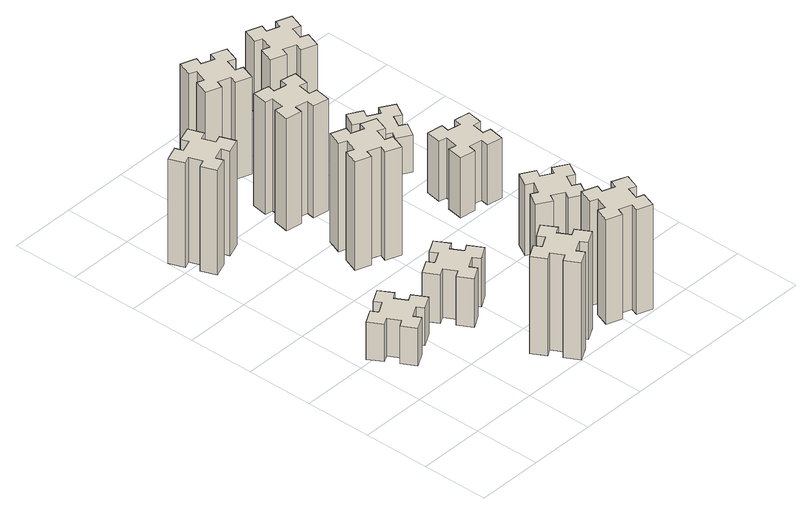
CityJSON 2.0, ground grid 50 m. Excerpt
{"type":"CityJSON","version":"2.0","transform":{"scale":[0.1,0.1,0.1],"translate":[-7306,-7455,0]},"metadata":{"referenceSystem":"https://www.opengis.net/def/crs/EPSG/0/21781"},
"CityObjects":{
"building1":{"type":"Building","attributes":{"class":"1000","function":"1000","usage":"1000","yearOfConstruction":2016,"roofType":"1000","measuredHeight":30,"storeysAboveGround":30,"storeysBelowGround":0},"geometry":[{"type":"Solid","lod":"1","boundaries":[[[[0,1,2,3,4,5,6,7,8,9,10,11,12,13,14,15,16,17,18,19]],[[17,16,20,21]],[[16,15,22,20]],[[15,14,23,22]],[[14,13,24,23]],[[13,12,25,24]],[[12,11,26,25]],[[11,10,27,26]],[[10,9,28,27]],[[9,8,29,28]],[[8,7,30,29]],[[7,6,31,30]],[[6,5,32,31]],[[5,4,33,32]],[[4,3,34,33]],[[3,2,35,34]],[[2,1,36,35]],[[1,0,37,36]],[[0,19,38,37]],[[19,18,39,38]],[[18,17,21,39]],[[24,25,26,27,28,29,30,31,32,33,34,35,36,37,38,39,21,20,22,23]]]]}]},
"building2":{"type":"Building","attributes":{"class":"1000","function":"1000","usage":"1000","yearOfConstruction":2016,"roofType":"1000","measuredHeight":84,"storeysAboveGround":30,"storeysBelowGround":0},"geometry":[{"type":"Solid","lod":"1","boundaries":[[[[40,41,42,43,44,45,46,47,48,49,50,51,52,53,54,55,56,57,58,59]],[[57,56,60,61]],[[56,55,62,60]],[[55,54,63,62]],[[54,53,64,63]],[[53,52,65,64]],[[52,51,66,65]],[[51,50,67,66]],[[50,49,68,67]],[[49,48,69,68]],[[48,47,70,69]],[[47,46,71,70]],[[46,45,72,71]],[[45,44,73,72]],[[44,43,74,73]],[[43,42,75,74]],[[42,41,76,75]],[[41,40,77,76]],[[40,59,78,77]],[[59,58,79,78]],[[58,57,61,79]],[[64,65,66,67,68,69,70,71,72,73,74,75,76,77,78,79,61,60,62,63]]]]}]},
"building3":{"type":"Building","attributes":{"class":"1000","function":"1000","usage":"1000","yearOfConstruction":2016,"roofType":"1000","measuredHeight":78,"storeysAboveGround":30,"storeysBelowGround":0},"geometry":[{"type":"Solid","lod":"1","boundaries":[[[[80,81,82,83,84,85,86,87,88,89,90,91,92,93,94,95,96,97,98,99]],[[97,96,100,101]],[[96,95,102,100]],[[95,94,103,102]],[[94,93,104,103]],[[93,92,105,104]],[[92,91,106,105]],[[91,90,107,106]],[[90,89,108,107]],[[89,88,109,108]],[[88,87,110,109]],[[87,86,111,110]],[[86,85,112,111]],[[85,84,113,112]],[[84,83,114,113]],[[83,82,115,114]],[[82,81,116,115]],[[81,80,117,116]],[[80,99,118,117]],[[99,98,119,118]],[[98,97,101,119]],[[104,105,106,107,108,109,110,111,112,113,114,115,116,117,118,119,101,100,102,103]]]]}]},
"building4":{"type":"Building","attributes":{"class":"1000","function":"1000","usage":"1000","yearOfConstruction":2016,"roofType":"1000","measuredHeight":39,"storeysAboveGround":30,"storeysBelowGround":0},"geometry":[{"type":"Solid","lod":"1","boundaries":[[[[120,121,122,123,124,125,126,127,128,129,130,131,132,133,134,135,136,137,138,139]],[[137,136,140,141]],[[136,135,142,140]],[[135,134,143,142]],[[134,133,144,143]],[[133,132,145,144]],[[132,131,146,145]],[[131,130,147,146]],[[130,129,148,147]],[[129,128,149,148]],[[128,127,150,149]],[[127,126,151,150]],[[126,125,152,151]],[[125,124,153,152]],[[124,123,154,153]],[[123,122,155,154]],[[122,121,156,155]],[[121,120,157,156]],[[120,139,158,157]],[[139,138,159,158]],[[138,137,141,159]],[[144,145,146,147,148,149,150,151,152,153,154,155,156,157,158,159,141,140,142,143]]]]}]},
"building5":{"type":"Building","attributes":{"class":"1000","function":"1000","usage":"1000","yearOfConstruction":2016,"roofType":"1000","measuredHeight":87,"storeysAboveGround":30,"storeysBelowGround":0},"geometry":[{"type":"Solid","lod":"1","boundaries":[[[[160,161,162,163,164,165,166,167,168,169,170,171,172,173,174,175,176,177,178,179]],[[177,176,180,181]],[[176,175,182,180]],[[175,174,183,182]],[[174,173,184,183]],[[173,172,185,184]],[[172,171,186,185]],[[171,170,187,186]],[[170,169,188,187]],[[169,168,189,188]],[[168,167,190,189]],[[167,166,191,190]],[[166,165,192,191]],[[165,164,193,192]],[[164,163,194,193]],[[163,162,195,194]],[[162,161,196,195]],[[161,160,197,196]],[[160,179,198,197]],[[179,178,199,198]],[[178,177,181,199]],[[184,185,186,187,188,189,190,191,192,193,194,195,196,197,198,199,181,180,182,183]]]]}]},
"building6":{"type":"Building","attributes":{"class":"1000","function":"1000","usage":"1000","yearOfConstruction":2016,"roofType":"1000","measuredHeight":84,"storeysAboveGround":30,"storeysBelowGround":0},"geometry":[{"type":"Solid","lod":"1","boundaries":[[[[200,201,202,203,204,205,206,207,208,209,210,211,212,213,214,215,216,217,218,219]],[[217,216,220,221]],[[216,215,222,220]],[[215,214,223,222]],[[214,213,224,223]],[[213,212,225,224]],[[212,211,226,225]],[[211,210,227,226]],[[210,209,228,227]],[[209,208,229,228]],[[208,207,230,229]],[[207,206,231,230]],[[206,205,232,231]],[[205,204,233,232]],[[204,203,234,233]],[[203,202,235,234]],[[202,201,236,235]],[[201,200,237,236]],[[200,219,238,237]],[[219,218,239,238]],[[218,217,221,239]],[[224,225,226,227,228,229,230,231,232,233,234,235,236,237,238,239,221,220,222,223]]]]}]},
"building7":{"type":"Building","attributes":{"class":"1000","function":"1000","usage":"1000","yearOfConstruction":2016,"roofType":"1000","measuredHeight":90,"storeysAboveGround":30,"storeysBelowGround":0},"geometry":[{"type":"Solid","lod":"1","boundaries":[[[[240,241,242,243,244,245,246,247,248,249,250,251,252,253,254,255,256,257,258,259]],[[257,256,260,261]],[[256,255,262,260]],[[255,254,263,262]],[[254,253,264,263]],[[253,252,265,264]],[[252,251,266,265]],[[251,250,267,266]],[[250,249,268,267]],[[249,248,269,268]],[[248,247,270,269]],[[247,246,271,270]],[[246,245,272,271]],[[245,244,273,272]],[[244,243,274,273]],[[243,242,275,274]],[[242,241,276,275]],[[241,240,277,276]],[[240,259,278,277]],[[259,258,279,278]],[[258,257,261,279]],[[264,265,266,267,268,269,270,271,272,273,274,275,276,277,278,279,261,260,262,263]]]]}]},
"building8":{"type":"Building","attributes":{"class":"1000","function":"1000","usage":"1000","yearOfConstruction":2016,"roofType":"1000","measuredHeight":78,"storeysAboveGround":30,"storeysBelowGround":0},"geometry":[{"type":"Solid","lod":"1","boundaries":[[[[280,281,282,283,284,285,286,287,288,289,290,291,292,293,294,295,296,297,298,299]],[[297,296,300,301]],[[296,295,302,300]],[[295,294,303,302]],[[294,293,304,303]],[[293,292,305,304]],[[292,291,306,305]],[[291,290,307,306]],[[290,289,308,307]],[[289,288,309,308]],[[288,287,310,309]],[[287,286,311,310]],[[286,285,312,311]],[[285,284,313,312]],[[284,283,314,313]],[[283,282,315,314]],[[282,281,316,315]],[[281,280,317,316]],[[280,299,318,317]],[[299,298,319,318]],[[298,297,301,319]],[[304,305,306,307,308,309,310,311,312,313,314,315,316,317,318,319,301,300,302,303]]]]}]},
"building9":{"type":"Building","attributes":{"class":"1000","function":"1000","usage":"1000","yearOfConstruction":2016,"roofType":"1000","measuredHeight":57,"storeysAboveGround":30,"storeysBelowGround":0},"geometry":[{"type":"Solid","lod":"1","boundaries":[[[[320,321,322,323,324,325,326,327,328,329,330,331,332,333,334,335,336,337,338,339]],[[337,336,340,341]],[[336,335,342,340]],[[335,334,343,342]],[[334,333,344,343]],[[333,332,345,344]],[[332,331,346,345]],[[331,330,347,346]],[[330,329,348,347]],[[329,328,349,348]],[[328,327,350,349]],[[327,326,351,350]],[[326,325,352,351]],[[325,324,353,352]],[[324,323,354,353]],[[323,322,355,354]],[[322,321,356,355]],[[321,320,357,356]],[[320,339,358,357]],[[339,338,359,358]],[[338,337,341,359]],[[344,345,346,347,348,349,350,351,352,353,354,355,356,357,358,359,341,340,342,343]]]]}]},
"building10":{"type":"Building","attributes":{"class":"1000","function":"1000","usage":"1000","yearOfConstruction":2016,"roofType":"1000","measuredHeight":48,"storeysAboveGround":30,"storeysBelowGround":0},"geometry":[{"type":"Solid","lod":"1","boundaries":[[[[360,361,362,363,364,365,366,367,368,369,370,371,372,373,374,375,376,377,378,379]],[[377,376,380,381]],[[376,375,382,380]],[[375,374,383,382]],[[374,373,384,383]],[[373,372,385,384]],[[372,371,386,385]],[[371,370,387,386]],[[370,369,388,387]],[[369,368,389,388]],[[368,367,390,389]],[[367,366,391,390]],[[366,365,392,391]],[[365,364,393,392]],[[364,363,394,393]],[[363,362,395,394]],[[362,361,396,395]],[[361,360,397,396]],[[360,379,398,397]],[[379,378,399,398]],[[378,377,381,399]],[[384,385,386,387,388,389,390,391,392,393,394,395,396,397,398,399,381,380,382,383]]]]}]},
"building11":{"type":"Building","attributes":{"class":"1000","function":"1000","usage":"1000","yearOfConstruction":2016,"roofType":"1000","measuredHeight":30,"storeysAboveGround":30,"storeysBelowGround":0},"geometry":[{"type":"Solid","lod":"1","boundaries":[[[[400,401,402,403,404,405,406,407,408,409,410,411,412,413,414,415,416,417,418,419]],[[417,416,420,421]],[[416,415,422,420]],[[415,414,423,422]],[[414,413,424,423]],[[413,412,425,424]],[[412,411,426,425]],[[411,410,427,426]],[[410,409,428,427]],[[409,408,429,428]],[[408,407,430,429]],[[407,406,431,430]],[[406,405,432,431]],[[405,404,433,432]],[[404,403,434,433]],[[403,402,435,434]],[[402,401,436,435]],[[401,400,437,436]],[[400,419,438,437]],[[419,418,439,438]],[[418,417,421,439]],[[424,425,426,427,428,429,430,431,432,433,434,435,436,437,438,439,421,420,422,423]]]]}]},
"building12":{"type":"Building","attributes":{"class":"1000","function":"1000","usage":"1000","yearOfConstruction":2016,"roofType":"1000","measuredHeight":57,"storeysAboveGround":30,"storeysBelowGround":0},"geometry":[{"type":"Solid","lod":"1","boundaries":[[[[440,441,442,443,444,445,446,447,448,449,450,451,452,453,454,455,456,457,458,459]],[[457,456,460,461]],[[456,455,462,460]],[[455,454,463,462]],[[454,453,464,463]],[[453,452,465,464]],[[452,451,466,465]],[[451,450,467,466]],[[450,449,468,467]],[[449,448,469,468]],[[448,447,470,469]],[[447,446,471,470]],[[446,445,472,471]],[[445,444,473,472]],[[444,443,474,473]],[[443,442,475,474]],[[442,441,476,475]],[[441,440,477,476]],[[440,459,478,477]],[[459,458,479,478]],[[458,457,461,479]],[[464,465,466,467,468,469,470,471,472,473,474,475,476,477,478,479,461,460,462,463]]]]}]}
},
"vertices":[
[446,987,0],[396,1074,0],[448,1104,0],[388,1208,0],[284,1148,0],[314,1096,0],[227,1046,0],[197,1098,0],[93,1038,0],[153,934,0],[205,964,0],[255,877,0],[203,847,0],[263,743,0],[367,803,0],[337,855,0],[424,905,0],[454,853,0],[558,913,0],[498,1017,0],[424,905,300],[454,853,300],[337,855,300],[367,803,300],[263,743,300],[203,847,300],[255,877,300],[205,964,300],[153,934,300],[93,1038,300],[197,1098,300],[227,1046,300],[314,1096,300],[284,1148,300],[388,1208,300],[448,1104,300],[396,1074,300],[446,987,300],[498,1017,300],[558,913,300],
[346,2546,0],[312,2640,0],[368,2660,0],[327,2773,0],[214,2732,0],[235,2676,0],[141,2642,0],[120,2698,0],[7,2657,0],[49,2544,0],[105,2565,0],[139,2471,0],[83,2450,0],[124,2337,0],[237,2379,0],[216,2435,0],[310,2469,0],[330,2413,0],[443,2454,0],[402,2567,0],[310,2469,840],[330,2413,840],[216,2435,840],[237,2379,840],[124,2337,840],[83,2450,840],[139,2471,840],[105,2565,840],[49,2544,840],[7,2657,840],[120,2698,840],[141,2642,840],[235,2676,840],[214,2732,840],[327,2773,840],[368,2660,840],[312,2640,840],[346,2546,840],[402,2567,840],[443,2454,840],
[1077,115,0],[1164,165,0],[1194,113,0],[1298,173,0],[1238,277,0],[1186,247,0],[1136,334,0],[1188,364,0],[1128,468,0],[1024,408,0],[1054,356,0],[967,306,0],[937,358,0],[833,298,0],[893,194,0],[945,224,0],[995,137,0],[943,107,0],[1003,3,0],[1107,63,0],[995,137,780],[943,107,780],[945,224,780],[893,194,780],[833,298,780],[937,358,780],[967,306,780],[1054,356,780],[1024,408,780],[1128,468,780],[1188,364,780],[1136,334,780],[1186,247,780],[1238,277,780],[1298,173,780],[1194,113,780],[1164,165,780],[1077,115,780],[1107,63,780],[1003,3,780],
[854,1096,0],[767,1046,0],[737,1098,0],[633,1038,0],[693,934,0],[745,964,0],[795,877,0],[743,847,0],[803,743,0],[907,803,0],[877,855,0],[964,905,0],[994,853,0],[1098,913,0],[1038,1017,0],[986,987,0],[936,1074,0],[988,1104,0],[928,1208,0],[824,1148,0],[936,1074,390],[988,1104,390],[986,987,390],[1038,1017,390],[1098,913,390],[994,853,390],[964,905,390],[877,855,390],[907,803,390],[803,743,390],[743,847,390],[795,877,390],[745,964,390],[693,934,390],[633,1038,390],[737,1098,390],[767,1046,390],[854,1096,390],[824,1148,390],[928,1208,390],
[1052,1731,0],[1086,1825,0],[1142,1804,0],[1183,1917,0],[1070,1958,0],[1050,1902,0],[956,1936,0],[977,1992,0],[864,2033,0],[823,1920,0],[879,1900,0],[845,1806,0],[789,1827,0],[747,1714,0],[860,1673,0],[881,1729,0],[975,1695,0],[954,1639,0],[1067,1597,0],[1108,1710,0],[975,1695,870],[954,1639,870],[881,1729,870],[860,1673,870],[747,1714,870],[789,1827,870],[845,1806,870],[879,1900,870],[823,1920,870],[864,2033,870],[977,1992,870],[956,1936,870],[1050,1902,870],[1070,1958,870],[1183,1917,870],[1142,1804,870],[1086,1825,870],[1052,1731,870],[1108,1710,870],[1067,1597,870],
[1519,320,0],[1485,226,0],[1429,247,0],[1387,134,0],[1500,93,0],[1521,149,0],[1615,115,0],[1594,59,0],[1707,17,0],[1748,130,0],[1692,151,0],[1726,245,0],[1782,224,0],[1823,337,0],[1710,378,0],[1690,322,0],[1596,356,0],[1617,412,0],[1504,453,0],[1463,340,0],[1596,356,840],[1617,412,840],[1690,322,840],[1710,378,840],[1823,337,840],[1782,224,840],[1726,245,840],[1692,151,840],[1748,130,840],[1707,17,840],[1594,59,840],[1615,115,840],[1521,149,840],[1500,93,840],[1387,134,840],[1429,247,840],[1485,226,840],[1519,320,840],[1463,340,840],[1504,453,840],
[897,2356,0],[995,2338,0],[985,2279,0],[1103,2258,0],[1124,2377,0],[1065,2387,0],[1082,2485,0],[1141,2475,0],[1162,2593,0],[1044,2614,0],[1034,2555,0],[935,2572,0],[946,2631,0],[827,2652,0],[807,2534,0],[866,2524,0],[848,2425,0],[789,2436,0],[768,2317,0],[887,2297,0],[848,2425,900],[789,2436,900],[866,2524,900],[807,2534,900],[827,2652,900],[946,2631,900],[935,2572,900],[1034,2555,900],[1044,2614,900],[1162,2593,900],[1141,2475,900],[1082,2485,900],[1065,2387,900],[1124,2377,900],[1103,2258,900],[985,2279,900],[995,2338,900],[897,2356,900],[887,2297,900],[768,2317,900],
[879,3180,0],[845,3086,0],[789,3107,0],[747,2994,0],[860,2953,0],[881,3009,0],[975,2975,0],[954,2919,0],[1067,2877,0],[1108,2990,0],[1052,3011,0],[1086,3105,0],[1142,3084,0],[1183,3197,0],[1070,3238,0],[1050,3182,0],[956,3216,0],[977,3272,0],[864,3313,0],[823,3200,0],[956,3216,780],[977,3272,780],[1050,3182,780],[1070,3238,780],[1183,3197,780],[1142,3084,780],[1086,3105,780],[1052,3011,780],[1108,2990,780],[1067,2877,780],[954,2919,780],[975,2975,780],[881,3009,780],[860,2953,780],[747,2994,780],[789,3107,780],[845,3086,780],[879,3180,780],[823,3200,780],[864,3313,780],
[1804,946,0],[1717,996,0],[1747,1048,0],[1643,1108,0],[1583,1004,0],[1635,974,0],[1585,887,0],[1533,917,0],[1473,813,0],[1577,753,0],[1607,805,0],[1694,755,0],[1664,703,0],[1768,643,0],[1828,747,0],[1776,777,0],[1826,864,0],[1878,834,0],[1938,938,0],[1834,998,0],[1826,864,570],[1878,834,570],[1776,777,570],[1828,747,570],[1768,643,570],[1664,703,570],[1694,755,570],[1607,805,570],[1577,753,570],[1473,813,570],[1533,917,570],[1585,887,570],[1635,974,570],[1583,1004,570],[1643,1108,570],[1747,1048,570],[1717,996,570],[1804,946,570],[1834,998,570],[1938,938,570],
[1737,1616,0],[1835,1598,0],[1825,1539,0],[1943,1518,0],[1964,1637,0],[1905,1647,0],[1922,1745,0],[1981,1735,0],[2002,1853,0],[1884,1874,0],[1874,1815,0],[1775,1832,0],[1786,1891,0],[1667,1912,0],[1647,1794,0],[1706,1784,0],[1688,1685,0],[1629,1696,0],[1608,1577,0],[1727,1557,0],[1688,1685,480],[1629,1696,480],[1706,1784,480],[1647,1794,480],[1667,1912,480],[1786,1891,480],[1775,1832,480],[1874,1815,480],[1884,1874,480],[2002,1853,480],[1981,1735,480],[1922,1745,480],[1905,1647,480],[1964,1637,480],[1943,1518,480],[1825,1539,480],[1835,1598,480],[1737,1616,480],[1727,1557,480],[1608,1577,480],
[1607,2285,0],[1694,2235,0],[1664,2183,0],[1768,2123,0],[1828,2227,0],[1776,2257,0],[1826,2344,0],[1878,2314,0],[1938,2418,0],[1834,2478,0],[1804,2426,0],[1717,2476,0],[1747,2528,0],[1643,2588,0],[1583,2484,0],[1635,2454,0],[1585,2367,0],[1533,2397,0],[1473,2293,0],[1577,2233,0],[1585,2367,300],[1533,2397,300],[1635,2454,300],[1583,2484,300],[1643,2588,300],[1747,2528,300],[1717,2476,300],[1804,2426,300],[1834,2478,300],[1938,2418,300],[1878,2314,300],[1826,2344,300],[1776,2257,300],[1828,2227,300],[1768,2123,300],[1664,2183,300],[1694,2235,300],[1607,2285,300],[1577,2233,300],[1473,2293,300],
[1621,3109,0],[1715,3075,0],[1694,3019,0],[1807,2977,0],[1848,3090,0],[1792,3111,0],[1826,3205,0],[1882,3184,0],[1923,3297,0],[1810,3338,0],[1790,3282,0],[1696,3316,0],[1717,3372,0],[1604,3413,0],[1563,3300,0],[1619,3280,0],[1585,3186,0],[1529,3207,0],[1487,3094,0],[1600,3053,0],[1585,3186,570],[1529,3207,570],[1619,3280,570],[1563,3300,570],[1604,3413,570],[1717,3372,570],[1696,3316,570],[1790,3282,570],[1810,3338,570],[1923,3297,570],[1882,3184,570],[1826,3205,570],[1792,3111,570],[1848,3090,570],[1807,2977,570],[1694,3019,570],[1715,3075,570],[1621,3109,570],[1600,3053,570],[1487,3094,570]
]}
